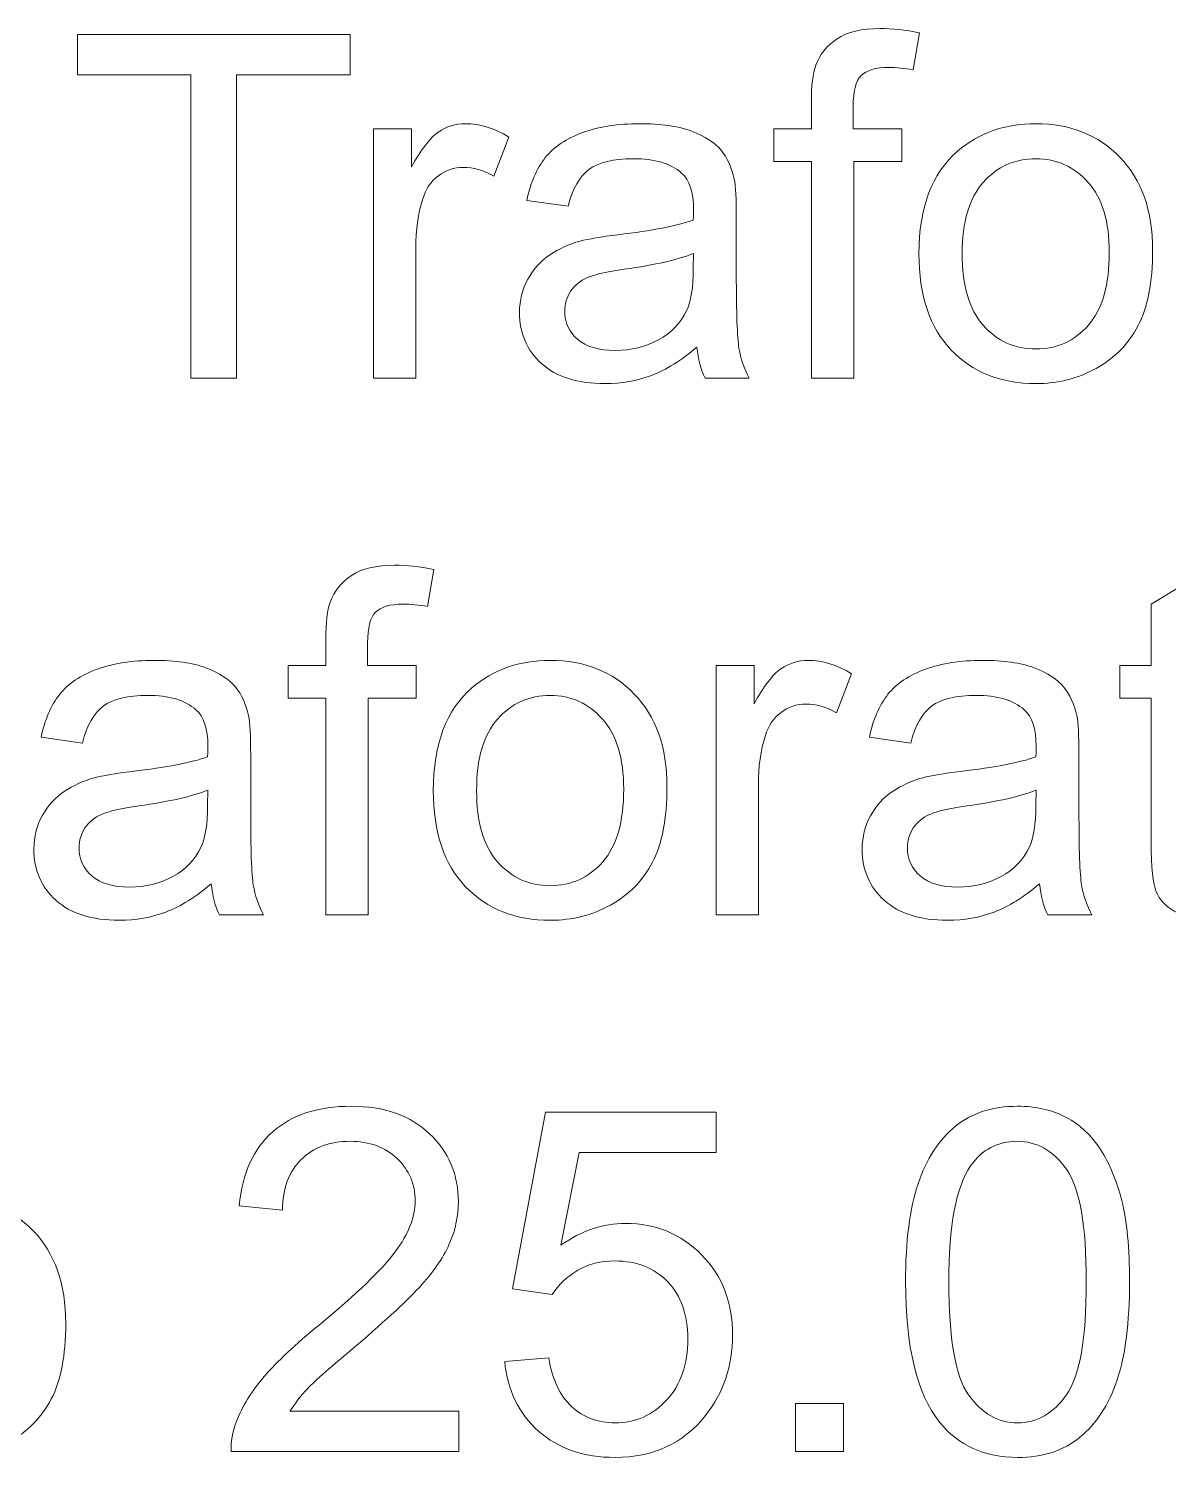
# Model space of a CAD drawing. Header units: millimetres. Extents: x -1282 to 711, y -1253 to 1504.
# Drawn here: x -157 to -15.2, y 1125.4 to 1303.3 of the extents above; entities that cross this region are included whole.
import ezdxf

# ---------------------------------------------------------------- set-up
doc = ezdxf.new("R2010")
doc.units = ezdxf.units.MM
doc.header["$MEASUREMENT"] = 0
doc.layers.add('Livello 1', color=7, linetype='Continuous')

msp = doc.modelspace()

# ---------------------------------------------------------------- linework, layer by layer
at = {"layer": 'Livello 1', "color": 2, "lineweight": 9}
for points, knots in [([(-136.7997, 1259.7649), (-136.7997, 1259.7649), (-136.7997, 1297.561), (-136.7997, 1297.561), (-136.7997, 1297.561), (-136.7997, 1297.561), (-150.9134, 1297.561), (-150.9134, 1297.561), (-150.9134, 1297.561), (-150.9134, 1297.561), (-150.9134, 1302.5845), (-150.9134, 1302.5845), (-150.9134, 1302.5845), (-150.9134, 1302.5845), (-117.0046, 1302.5845), (-117.0046, 1302.5845), (-117.0046, 1302.5845), (-117.0046, 1302.5845), (-117.0046, 1297.561), (-117.0046, 1297.561), (-117.0046, 1297.561), (-117.0046, 1297.561), (-131.1183, 1297.561), (-131.1183, 1297.561), (-131.1183, 1297.561), (-131.1183, 1297.561), (-131.1183, 1259.7649), (-131.1183, 1259.7649), (-131.1183, 1259.7649), (-131.1183, 1259.7649), (-136.7997, 1259.7649), (-136.7997, 1259.7649)], [0, 0, 0, 0, 0.111111111, 0.111111111, 0.111111111, 0.111111111, 0.222222222, 0.222222222, 0.222222222, 0.222222222, 0.333333333, 0.333333333, 0.333333333, 0.333333333, 0.444444444, 0.444444444, 0.444444444, 0.444444444, 0.555555556, 0.555555556, 0.555555556, 0.555555556, 0.666666667, 0.666666667, 0.666666667, 0.666666667, 0.777777778, 0.777777778, 0.777777778, 0.777777778, 1, 1, 1, 1]), ([(-59.6029, 1259.7649), (-59.6029, 1259.7649), (-59.6029, 1286.7365), (-59.6029, 1286.7365), (-59.6029, 1286.7365), (-59.6029, 1286.7365), (-64.2676, 1286.7365), (-64.2676, 1286.7365), (-64.2676, 1286.7365), (-64.2676, 1286.7365), (-64.2676, 1290.8031), (-64.2676, 1290.8031), (-64.2676, 1290.8031), (-64.2676, 1290.8031), (-59.6029, 1290.8031), (-59.6029, 1290.8031), (-59.6029, 1290.8031), (-59.6029, 1290.8031), (-59.6029, 1294.0923), (-59.6029, 1294.0923), (-59.6029, 1294.0923), (-59.6029, 1296.1755), (-59.4234, 1297.7204), (-59.0547, 1298.7271), (-59.0547, 1298.7271), (-58.5463, 1300.0827), (-57.6692, 1301.1891), (-56.3934, 1302.0363), (-56.3934, 1302.0363), (-55.1275, 1302.8835), (-53.3434, 1303.3021), (-51.0509, 1303.3021), (-51.0509, 1303.3021), (-49.5658, 1303.3021), (-47.9311, 1303.1227), (-46.137, 1302.7739), (-46.137, 1302.7739), (-46.137, 1302.7739), (-46.9244, 1298.169), (-46.9244, 1298.169), (-46.9244, 1298.169), (-48.0208, 1298.3583), (-49.0475, 1298.458), (-50.0243, 1298.458), (-50.0243, 1298.458), (-51.619, 1298.458), (-52.7453, 1298.1191), (-53.4132, 1297.4414), (-53.4132, 1297.4414), (-54.071, 1296.7636), (-54.3999, 1295.4977), (-54.3999, 1293.6438), (-54.3999, 1293.6438), (-54.3999, 1293.6438), (-54.3999, 1290.8031), (-54.3999, 1290.8031), (-54.3999, 1290.8031), (-54.3999, 1290.8031), (-48.3597, 1290.8031), (-48.3597, 1290.8031), (-48.3597, 1290.8031), (-48.3597, 1290.8031), (-48.3597, 1286.7365), (-48.3597, 1286.7365), (-48.3597, 1286.7365), (-48.3597, 1286.7365), (-54.3401, 1286.7365), (-54.3401, 1286.7365), (-54.3401, 1286.7365), (-54.3401, 1286.7365), (-54.3401, 1259.7649), (-54.3401, 1259.7649), (-54.3401, 1259.7649), (-54.3401, 1259.7649), (-59.6029, 1259.7649), (-59.6029, 1259.7649)], [0, 0, 0, 0, 0.05, 0.05, 0.05, 0.05, 0.1, 0.1, 0.1, 0.1, 0.15, 0.15, 0.15, 0.15, 0.2, 0.2, 0.2, 0.2, 0.25, 0.25, 0.25, 0.25, 0.3, 0.3, 0.3, 0.3, 0.35, 0.35, 0.35, 0.35, 0.4, 0.4, 0.4, 0.4, 0.45, 0.45, 0.45, 0.45, 0.5, 0.5, 0.5, 0.5, 0.55, 0.55, 0.55, 0.55, 0.6, 0.6, 0.6, 0.6, 0.65, 0.65, 0.65, 0.65, 0.7, 0.7, 0.7, 0.7, 0.75, 0.75, 0.75, 0.75, 0.8, 0.8, 0.8, 0.8, 0.85, 0.85, 0.85, 0.85, 0.9, 0.9, 0.9, 0.9, 1, 1, 1, 1]), ([(-114.0941, 1259.7649), (-114.0941, 1259.7649), (-114.0941, 1290.8031), (-114.0941, 1290.8031), (-114.0941, 1290.8031), (-114.0941, 1290.8031), (-109.3696, 1290.8031), (-109.3696, 1290.8031), (-109.3696, 1290.8031), (-109.3696, 1290.8031), (-109.3696, 1286.0487), (-109.3696, 1286.0487), (-109.3696, 1286.0487), (-108.1636, 1288.2515), (-107.0473, 1289.7067), (-106.0206, 1290.4044), (-106.0206, 1290.4044), (-104.994, 1291.1121), (-103.8677, 1291.461), (-102.6417, 1291.461), (-102.6417, 1291.461), (-100.8675, 1291.461), (-99.0634, 1290.9028), (-97.2294, 1289.7964), (-97.2294, 1289.7964), (-97.2294, 1289.7964), (-99.1033, 1284.9423), (-99.1033, 1284.9423), (-99.1033, 1284.9423), (-100.3791, 1285.66), (-101.6549, 1286.0188), (-102.9308, 1286.0188), (-102.9308, 1286.0188), (-104.077, 1286.0188), (-105.1036, 1285.67), (-106.0107, 1284.9822), (-106.0107, 1284.9822), (-106.9177, 1284.2945), (-107.5656, 1283.3376), (-107.9543, 1282.1116), (-107.9543, 1282.1116), (-108.5424, 1280.2477), (-108.8314, 1278.2044), (-108.8314, 1275.9817), (-108.8314, 1275.9817), (-108.8314, 1275.9817), (-108.8314, 1259.7649), (-108.8314, 1259.7649), (-108.8314, 1259.7649), (-108.8314, 1259.7649), (-114.0941, 1259.7649), (-114.0941, 1259.7649)], [0, 0, 0, 0, 0.071428571, 0.071428571, 0.071428571, 0.071428571, 0.142857143, 0.142857143, 0.142857143, 0.142857143, 0.214285714, 0.214285714, 0.214285714, 0.214285714, 0.285714286, 0.285714286, 0.285714286, 0.285714286, 0.357142857, 0.357142857, 0.357142857, 0.357142857, 0.428571429, 0.428571429, 0.428571429, 0.428571429, 0.5, 0.5, 0.5, 0.5, 0.571428571, 0.571428571, 0.571428571, 0.571428571, 0.642857143, 0.642857143, 0.642857143, 0.642857143, 0.714285714, 0.714285714, 0.714285714, 0.714285714, 0.785714286, 0.785714286, 0.785714286, 0.785714286, 0.857142857, 0.857142857, 0.857142857, 0.857142857, 1, 1, 1, 1]), ([(-73.8461, 1263.6522), (-75.7997, 1261.9876), (-77.6835, 1260.8214), (-79.4876, 1260.1337), (-79.4876, 1260.1337), (-81.2917, 1259.4459), (-83.2254, 1259.1071), (-85.2986, 1259.1071), (-85.2986, 1259.1071), (-88.7074, 1259.1071), (-91.3288, 1259.9343), (-93.1628, 1261.5989), (-93.1628, 1261.5989), (-94.9968, 1263.2535), (-95.9138, 1265.3765), (-95.9138, 1267.958), (-95.9138, 1267.958), (-95.9138, 1269.4731), (-95.5649, 1270.8585), (-94.8772, 1272.1144), (-94.8772, 1272.1144), (-94.1794, 1273.3703), (-93.2724, 1274.367), (-92.1561, 1275.1245), (-92.1561, 1275.1245), (-91.0298, 1275.8821), (-89.7739, 1276.4602), (-88.3685, 1276.8489), (-88.3685, 1276.8489), (-87.3319, 1277.118), (-85.767, 1277.3771), (-83.6839, 1277.6363), (-83.6839, 1277.6363), (-79.4378, 1278.1347), (-76.2981, 1278.7427), (-74.2947, 1279.4404), (-74.2947, 1279.4404), (-74.2747, 1280.158), (-74.2647, 1280.6165), (-74.2647, 1280.8059), (-74.2647, 1280.8059), (-74.2647, 1282.9389), (-74.7631, 1284.444), (-75.7598, 1285.3211), (-75.7598, 1285.3211), (-77.1054, 1286.5072), (-79.1089, 1287.0953), (-81.7602, 1287.0953), (-81.7602, 1287.0953), (-84.242, 1287.0953), (-86.076, 1286.6567), (-87.2522, 1285.7896), (-87.2522, 1285.7896), (-88.4383, 1284.9224), (-89.3054, 1283.3874), (-89.8736, 1281.1747), (-89.8736, 1281.1747), (-89.8736, 1281.1747), (-95.0167, 1281.8923), (-95.0167, 1281.8923), (-95.0167, 1281.8923), (-94.5482, 1284.0951), (-93.7808, 1285.8793), (-92.7043, 1287.2348), (-92.7043, 1287.2348), (-91.6278, 1288.5904), (-90.0729, 1289.627), (-88.0396, 1290.3646), (-88.0396, 1290.3646), (-86.0162, 1291.0922), (-83.654, 1291.461), (-80.9827, 1291.461), (-80.9827, 1291.461), (-78.3314, 1291.461), (-76.1685, 1291.152), (-74.504, 1290.524), (-74.504, 1290.524), (-72.8494, 1289.8961), (-71.6234, 1289.1186), (-70.846, 1288.1718), (-70.846, 1288.1718), (-70.0685, 1287.2249), (-69.5203, 1286.0288), (-69.2014, 1284.5835), (-69.2014, 1284.5835), (-69.0319, 1283.6865), (-68.9422, 1282.0718), (-68.9422, 1279.7494), (-68.9422, 1279.7494), (-68.9422, 1279.7494), (-68.9422, 1272.7722), (-68.9422, 1272.7722), (-68.9422, 1272.7722), (-68.9422, 1267.8982), (-68.8326, 1264.8183), (-68.6133, 1263.5126), (-68.6133, 1263.5126), (-68.404, 1262.2069), (-67.9654, 1260.961), (-67.3275, 1259.7649), (-67.3275, 1259.7649), (-67.3275, 1259.7649), (-72.8295, 1259.7649), (-72.8295, 1259.7649), (-72.8295, 1259.7649), (-73.3577, 1260.8713), (-73.6966, 1262.167), (-73.8461, 1263.6522)], [0, 0, 0, 0, 0.035714286, 0.035714286, 0.035714286, 0.035714286, 0.071428571, 0.071428571, 0.071428571, 0.071428571, 0.107142857, 0.107142857, 0.107142857, 0.107142857, 0.142857143, 0.142857143, 0.142857143, 0.142857143, 0.178571429, 0.178571429, 0.178571429, 0.178571429, 0.214285714, 0.214285714, 0.214285714, 0.214285714, 0.25, 0.25, 0.25, 0.25, 0.285714286, 0.285714286, 0.285714286, 0.285714286, 0.321428571, 0.321428571, 0.321428571, 0.321428571, 0.357142857, 0.357142857, 0.357142857, 0.357142857, 0.392857143, 0.392857143, 0.392857143, 0.392857143, 0.428571429, 0.428571429, 0.428571429, 0.428571429, 0.464285714, 0.464285714, 0.464285714, 0.464285714, 0.5, 0.5, 0.5, 0.5, 0.535714286, 0.535714286, 0.535714286, 0.535714286, 0.571428571, 0.571428571, 0.571428571, 0.571428571, 0.607142857, 0.607142857, 0.607142857, 0.607142857, 0.642857143, 0.642857143, 0.642857143, 0.642857143, 0.678571429, 0.678571429, 0.678571429, 0.678571429, 0.714285714, 0.714285714, 0.714285714, 0.714285714, 0.75, 0.75, 0.75, 0.75, 0.785714286, 0.785714286, 0.785714286, 0.785714286, 0.821428571, 0.821428571, 0.821428571, 0.821428571, 0.857142857, 0.857142857, 0.857142857, 0.857142857, 0.892857143, 0.892857143, 0.892857143, 0.892857143, 0.928571429, 0.928571429, 0.928571429, 0.928571429, 1, 1, 1, 1]), ([(-46.2168, 1275.284), (-46.2168, 1281.0152), (-44.622, 1285.2613), (-41.4225, 1288.0222), (-41.4225, 1288.0222), (-38.7612, 1290.3147), (-35.5019, 1291.461), (-31.6645, 1291.461), (-31.6645, 1291.461), (-27.4084, 1291.461), (-23.9199, 1290.0655), (-21.2088, 1287.2747), (-21.2088, 1287.2747), (-18.5076, 1284.4938), (-17.1521, 1280.6365), (-17.1521, 1275.7226), (-17.1521, 1275.7226), (-17.1521, 1271.7356), (-17.7501, 1268.6059), (-18.9462, 1266.3234), (-18.9462, 1266.3234), (-20.1423, 1264.0409), (-21.8866, 1262.2667), (-24.179, 1261.0008), (-24.179, 1261.0008), (-26.4616, 1259.735), (-28.9633, 1259.1071), (-31.6645, 1259.1071), (-31.6645, 1259.1071), (-36.0102, 1259.1071), (-39.5187, 1260.4925), (-42.1999, 1263.2734), (-42.1999, 1263.2734), (-44.8812, 1266.0543), (-46.2168, 1270.0611), (-46.2168, 1275.284)], [0, 0, 0, 0, 0.1, 0.1, 0.1, 0.1, 0.2, 0.2, 0.2, 0.2, 0.3, 0.3, 0.3, 0.3, 0.4, 0.4, 0.4, 0.4, 0.5, 0.5, 0.5, 0.5, 0.6, 0.6, 0.6, 0.6, 0.7, 0.7, 0.7, 0.7, 0.8, 0.8, 0.8, 0.8, 1, 1, 1, 1]), ([(-40.8344, 1275.274), (-40.8344, 1271.3071), (-39.9673, 1268.3368), (-38.233, 1266.3732), (-38.233, 1266.3732), (-36.4887, 1264.3997), (-34.3058, 1263.4129), (-31.6645, 1263.4129), (-31.6645, 1263.4129), (-29.0531, 1263.4129), (-26.8802, 1264.3997), (-25.1359, 1266.3832), (-25.1359, 1266.3832), (-23.4016, 1268.3667), (-22.5344, 1271.3868), (-22.5344, 1275.4435), (-22.5344, 1275.4435), (-22.5344, 1279.2709), (-23.4116, 1282.1714), (-25.1558, 1284.135), (-25.1558, 1284.135), (-26.9001, 1286.1085), (-29.073, 1287.0953), (-31.6645, 1287.0953), (-31.6645, 1287.0953), (-34.3058, 1287.0953), (-36.4887, 1286.1185), (-38.233, 1284.1549), (-38.233, 1284.1549), (-39.9673, 1282.1914), (-40.8344, 1279.2311), (-40.8344, 1275.274)], [0, 0, 0, 0, 0.111111111, 0.111111111, 0.111111111, 0.111111111, 0.222222222, 0.222222222, 0.222222222, 0.222222222, 0.333333333, 0.333333333, 0.333333333, 0.333333333, 0.444444444, 0.444444444, 0.444444444, 0.444444444, 0.555555556, 0.555555556, 0.555555556, 0.555555556, 0.666666667, 0.666666667, 0.666666667, 0.666666667, 0.777777778, 0.777777778, 0.777777778, 0.777777778, 1, 1, 1, 1]), ([(-74.2647, 1275.3139), (-76.1785, 1274.5365), (-79.0491, 1273.8786), (-82.8765, 1273.3404), (-82.8765, 1273.3404), (-85.0494, 1273.0314), (-86.5844, 1272.6825), (-87.4814, 1272.2938), (-87.4814, 1272.2938), (-88.3785, 1271.9051), (-89.0662, 1271.337), (-89.5546, 1270.5994), (-89.5546, 1270.5994), (-90.043, 1269.8518), (-90.2922, 1269.0245), (-90.2922, 1268.1075), (-90.2922, 1268.1075), (-90.2922, 1266.7221), (-89.7639, 1265.5559), (-88.6974, 1264.629), (-88.6974, 1264.629), (-87.6309, 1263.702), (-86.076, 1263.2335), (-84.0327, 1263.2335), (-84.0327, 1263.2335), (-82.0094, 1263.2335), (-80.2053, 1263.6721), (-78.6205, 1264.5592), (-78.6205, 1264.5592), (-77.0456, 1265.4363), (-75.8795, 1266.6423), (-75.1419, 1268.1673), (-75.1419, 1268.1673), (-74.5737, 1269.3535), (-74.2947, 1271.0977), (-74.2947, 1273.4002), (-74.2947, 1273.4002), (-74.2947, 1273.4002), (-74.2647, 1275.3139), (-74.2647, 1275.3139)], [0, 0, 0, 0, 0.090909091, 0.090909091, 0.090909091, 0.090909091, 0.181818182, 0.181818182, 0.181818182, 0.181818182, 0.272727273, 0.272727273, 0.272727273, 0.272727273, 0.363636364, 0.363636364, 0.363636364, 0.363636364, 0.454545455, 0.454545455, 0.454545455, 0.454545455, 0.545454545, 0.545454545, 0.545454545, 0.545454545, 0.636363636, 0.636363636, 0.636363636, 0.636363636, 0.727272727, 0.727272727, 0.727272727, 0.727272727, 0.818181818, 0.818181818, 0.818181818, 0.818181818, 1, 1, 1, 1]), ([(-120.0247, 1192.9539), (-120.0247, 1192.9539), (-120.0247, 1219.9255), (-120.0247, 1219.9255), (-120.0247, 1219.9255), (-120.0247, 1219.9255), (-124.6894, 1219.9255), (-124.6894, 1219.9255), (-124.6894, 1219.9255), (-124.6894, 1219.9255), (-124.6894, 1223.9921), (-124.6894, 1223.9921), (-124.6894, 1223.9921), (-124.6894, 1223.9921), (-120.0247, 1223.9921), (-120.0247, 1223.9921), (-120.0247, 1223.9921), (-120.0247, 1223.9921), (-120.0247, 1227.2813), (-120.0247, 1227.2813), (-120.0247, 1227.2813), (-120.0247, 1229.3645), (-119.8452, 1230.9094), (-119.4765, 1231.9161), (-119.4765, 1231.9161), (-118.9681, 1233.2717), (-118.091, 1234.3781), (-116.8152, 1235.2253), (-116.8152, 1235.2253), (-115.5493, 1236.0725), (-113.7652, 1236.4911), (-111.4727, 1236.4911), (-111.4727, 1236.4911), (-109.9876, 1236.4911), (-108.3529, 1236.3117), (-106.5588, 1235.9629), (-106.5588, 1235.9629), (-106.5588, 1235.9629), (-107.3462, 1231.358), (-107.3462, 1231.358), (-107.3462, 1231.358), (-108.4426, 1231.5473), (-109.4693, 1231.647), (-110.4461, 1231.647), (-110.4461, 1231.647), (-112.0408, 1231.647), (-113.1671, 1231.3081), (-113.835, 1230.6304), (-113.835, 1230.6304), (-114.4928, 1229.9526), (-114.8217, 1228.6867), (-114.8217, 1226.8328), (-114.8217, 1226.8328), (-114.8217, 1226.8328), (-114.8217, 1223.9921), (-114.8217, 1223.9921), (-114.8217, 1223.9921), (-114.8217, 1223.9921), (-108.7815, 1223.9921), (-108.7815, 1223.9921), (-108.7815, 1223.9921), (-108.7815, 1223.9921), (-108.7815, 1219.9255), (-108.7815, 1219.9255), (-108.7815, 1219.9255), (-108.7815, 1219.9255), (-114.7619, 1219.9255), (-114.7619, 1219.9255), (-114.7619, 1219.9255), (-114.7619, 1219.9255), (-114.7619, 1192.9539), (-114.7619, 1192.9539), (-114.7619, 1192.9539), (-114.7619, 1192.9539), (-120.0247, 1192.9539), (-120.0247, 1192.9539)], [0, 0, 0, 0, 0.05, 0.05, 0.05, 0.05, 0.1, 0.1, 0.1, 0.1, 0.15, 0.15, 0.15, 0.15, 0.2, 0.2, 0.2, 0.2, 0.25, 0.25, 0.25, 0.25, 0.3, 0.3, 0.3, 0.3, 0.35, 0.35, 0.35, 0.35, 0.4, 0.4, 0.4, 0.4, 0.45, 0.45, 0.45, 0.45, 0.5, 0.5, 0.5, 0.5, 0.55, 0.55, 0.55, 0.55, 0.6, 0.6, 0.6, 0.6, 0.65, 0.65, 0.65, 0.65, 0.7, 0.7, 0.7, 0.7, 0.75, 0.75, 0.75, 0.75, 0.8, 0.8, 0.8, 0.8, 0.85, 0.85, 0.85, 0.85, 0.9, 0.9, 0.9, 0.9, 1, 1, 1, 1]), ([(-6.806, 1197.6485), (-6.806, 1197.6485), (-6.0884, 1193.0037), (-6.0884, 1193.0037), (-6.0884, 1193.0037), (-7.5635, 1192.6947), (-8.8892, 1192.5353), (-10.0454, 1192.5353), (-10.0454, 1192.5353), (-11.9491, 1192.5353), (-13.4243, 1192.8343), (-14.4808, 1193.4423), (-14.4808, 1193.4423), (-15.5274, 1194.0503), (-16.265, 1194.8377), (-16.6936, 1195.8245), (-16.6936, 1195.8245), (-17.1222, 1196.8113), (-17.3315, 1198.8845), (-17.3315, 1202.0441), (-17.3315, 1202.0441), (-17.3315, 1202.0441), (-17.3315, 1219.9255), (-17.3315, 1219.9255), (-17.3315, 1219.9255), (-17.3315, 1219.9255), (-21.2187, 1219.9255), (-21.2187, 1219.9255), (-21.2187, 1219.9255), (-21.2187, 1219.9255), (-21.2187, 1223.9921), (-21.2187, 1223.9921), (-21.2187, 1223.9921), (-21.2187, 1223.9921), (-17.3315, 1223.9921), (-17.3315, 1223.9921), (-17.3315, 1223.9921), (-17.3315, 1223.9921), (-17.3315, 1231.667), (-17.3315, 1231.667), (-17.3315, 1231.667), (-17.3315, 1231.667), (-12.0687, 1234.8266), (-12.0687, 1234.8266), (-12.0687, 1234.8266), (-12.0687, 1234.8266), (-12.0687, 1223.9921), (-12.0687, 1223.9921), (-12.0687, 1223.9921), (-12.0687, 1223.9921), (-6.806, 1223.9921), (-6.806, 1223.9921), (-6.806, 1223.9921), (-6.806, 1223.9921), (-6.806, 1219.9255), (-6.806, 1219.9255), (-6.806, 1219.9255), (-6.806, 1219.9255), (-12.0687, 1219.9255), (-12.0687, 1219.9255), (-12.0687, 1219.9255), (-12.0687, 1219.9255), (-12.0687, 1201.7451), (-12.0687, 1201.7451), (-12.0687, 1201.7451), (-12.0687, 1200.24), (-11.979, 1199.2732), (-11.7897, 1198.8446), (-11.7897, 1198.8446), (-11.6102, 1198.416), (-11.3112, 1198.0771), (-10.8926, 1197.818), (-10.8926, 1197.818), (-10.474, 1197.5688), (-9.8759, 1197.4392), (-9.0985, 1197.4392), (-9.0985, 1197.4392), (-8.5204, 1197.4392), (-7.7529, 1197.509), (-6.806, 1197.6485)], [0, 0, 0, 0, 0.047619048, 0.047619048, 0.047619048, 0.047619048, 0.095238095, 0.095238095, 0.095238095, 0.095238095, 0.142857143, 0.142857143, 0.142857143, 0.142857143, 0.19047619, 0.19047619, 0.19047619, 0.19047619, 0.238095238, 0.238095238, 0.238095238, 0.238095238, 0.285714286, 0.285714286, 0.285714286, 0.285714286, 0.333333333, 0.333333333, 0.333333333, 0.333333333, 0.380952381, 0.380952381, 0.380952381, 0.380952381, 0.428571429, 0.428571429, 0.428571429, 0.428571429, 0.476190476, 0.476190476, 0.476190476, 0.476190476, 0.523809524, 0.523809524, 0.523809524, 0.523809524, 0.571428571, 0.571428571, 0.571428571, 0.571428571, 0.619047619, 0.619047619, 0.619047619, 0.619047619, 0.666666667, 0.666666667, 0.666666667, 0.666666667, 0.714285714, 0.714285714, 0.714285714, 0.714285714, 0.761904762, 0.761904762, 0.761904762, 0.761904762, 0.80952381, 0.80952381, 0.80952381, 0.80952381, 0.857142857, 0.857142857, 0.857142857, 0.857142857, 0.904761905, 0.904761905, 0.904761905, 0.904761905, 1, 1, 1, 1]), ([(-134.2679, 1196.8412), (-136.2215, 1195.1766), (-138.1053, 1194.0104), (-139.9094, 1193.3227), (-139.9094, 1193.3227), (-141.7135, 1192.6349), (-143.6472, 1192.2961), (-145.7204, 1192.2961), (-145.7204, 1192.2961), (-149.1292, 1192.2961), (-151.7506, 1193.1233), (-153.5846, 1194.7879), (-153.5846, 1194.7879), (-155.4186, 1196.4425), (-156.3356, 1198.5655), (-156.3356, 1201.147), (-156.3356, 1201.147), (-156.3356, 1202.6621), (-155.9867, 1204.0475), (-155.299, 1205.3034), (-155.299, 1205.3034), (-154.6012, 1206.5593), (-153.6942, 1207.556), (-152.5779, 1208.3135), (-152.5779, 1208.3135), (-151.4516, 1209.0711), (-150.1957, 1209.6492), (-148.7903, 1210.0379), (-148.7903, 1210.0379), (-147.7537, 1210.307), (-146.1888, 1210.5661), (-144.1057, 1210.8253), (-144.1057, 1210.8253), (-139.8596, 1211.3237), (-136.7199, 1211.9317), (-134.7165, 1212.6294), (-134.7165, 1212.6294), (-134.6965, 1213.347), (-134.6865, 1213.8055), (-134.6865, 1213.9949), (-134.6865, 1213.9949), (-134.6865, 1216.1279), (-135.1849, 1217.633), (-136.1816, 1218.5101), (-136.1816, 1218.5101), (-137.5272, 1219.6962), (-139.5307, 1220.2843), (-142.182, 1220.2843), (-142.182, 1220.2843), (-144.6638, 1220.2843), (-146.4978, 1219.8457), (-147.674, 1218.9786), (-147.674, 1218.9786), (-148.8601, 1218.1114), (-149.7272, 1216.5764), (-150.2954, 1214.3637), (-150.2954, 1214.3637), (-150.2954, 1214.3637), (-155.4385, 1215.0813), (-155.4385, 1215.0813), (-155.4385, 1215.0813), (-154.97, 1217.2841), (-154.2026, 1219.0683), (-153.1261, 1220.4238), (-153.1261, 1220.4238), (-152.0496, 1221.7794), (-150.4947, 1222.816), (-148.4614, 1223.5536), (-148.4614, 1223.5536), (-146.438, 1224.2812), (-144.0758, 1224.65), (-141.4045, 1224.65), (-141.4045, 1224.65), (-138.7532, 1224.65), (-136.5903, 1224.341), (-134.9258, 1223.713), (-134.9258, 1223.713), (-133.2712, 1223.0851), (-132.0452, 1222.3076), (-131.2678, 1221.3608), (-131.2678, 1221.3608), (-130.4903, 1220.4139), (-129.9421, 1219.2178), (-129.6232, 1217.7725), (-129.6232, 1217.7725), (-129.4537, 1216.8755), (-129.364, 1215.2608), (-129.364, 1212.9384), (-129.364, 1212.9384), (-129.364, 1212.9384), (-129.364, 1205.9612), (-129.364, 1205.9612), (-129.364, 1205.9612), (-129.364, 1201.0872), (-129.2544, 1198.0073), (-129.0351, 1196.7016), (-129.0351, 1196.7016), (-128.8258, 1195.3959), (-128.3872, 1194.15), (-127.7493, 1192.9539), (-127.7493, 1192.9539), (-127.7493, 1192.9539), (-133.2513, 1192.9539), (-133.2513, 1192.9539), (-133.2513, 1192.9539), (-133.7795, 1194.0603), (-134.1184, 1195.356), (-134.2679, 1196.8412)], [0, 0, 0, 0, 0.035714286, 0.035714286, 0.035714286, 0.035714286, 0.071428571, 0.071428571, 0.071428571, 0.071428571, 0.107142857, 0.107142857, 0.107142857, 0.107142857, 0.142857143, 0.142857143, 0.142857143, 0.142857143, 0.178571429, 0.178571429, 0.178571429, 0.178571429, 0.214285714, 0.214285714, 0.214285714, 0.214285714, 0.25, 0.25, 0.25, 0.25, 0.285714286, 0.285714286, 0.285714286, 0.285714286, 0.321428571, 0.321428571, 0.321428571, 0.321428571, 0.357142857, 0.357142857, 0.357142857, 0.357142857, 0.392857143, 0.392857143, 0.392857143, 0.392857143, 0.428571429, 0.428571429, 0.428571429, 0.428571429, 0.464285714, 0.464285714, 0.464285714, 0.464285714, 0.5, 0.5, 0.5, 0.5, 0.535714286, 0.535714286, 0.535714286, 0.535714286, 0.571428571, 0.571428571, 0.571428571, 0.571428571, 0.607142857, 0.607142857, 0.607142857, 0.607142857, 0.642857143, 0.642857143, 0.642857143, 0.642857143, 0.678571429, 0.678571429, 0.678571429, 0.678571429, 0.714285714, 0.714285714, 0.714285714, 0.714285714, 0.75, 0.75, 0.75, 0.75, 0.785714286, 0.785714286, 0.785714286, 0.785714286, 0.821428571, 0.821428571, 0.821428571, 0.821428571, 0.857142857, 0.857142857, 0.857142857, 0.857142857, 0.892857143, 0.892857143, 0.892857143, 0.892857143, 0.928571429, 0.928571429, 0.928571429, 0.928571429, 1, 1, 1, 1]), ([(-106.6386, 1208.473), (-106.6386, 1214.2042), (-105.0438, 1218.4503), (-101.8443, 1221.2112), (-101.8443, 1221.2112), (-99.183, 1223.5037), (-95.9237, 1224.65), (-92.0863, 1224.65), (-92.0863, 1224.65), (-87.8302, 1224.65), (-84.3417, 1223.2545), (-81.6306, 1220.4637), (-81.6306, 1220.4637), (-78.9294, 1217.6828), (-77.5739, 1213.8255), (-77.5739, 1208.9116), (-77.5739, 1208.9116), (-77.5739, 1204.9246), (-78.1719, 1201.7949), (-79.368, 1199.5124), (-79.368, 1199.5124), (-80.5641, 1197.2299), (-82.3084, 1195.4557), (-84.6008, 1194.1898), (-84.6008, 1194.1898), (-86.8834, 1192.924), (-89.3851, 1192.2961), (-92.0863, 1192.2961), (-92.0863, 1192.2961), (-96.432, 1192.2961), (-99.9405, 1193.6815), (-102.6217, 1196.4624), (-102.6217, 1196.4624), (-105.303, 1199.2433), (-106.6386, 1203.2501), (-106.6386, 1208.473)], [0, 0, 0, 0, 0.1, 0.1, 0.1, 0.1, 0.2, 0.2, 0.2, 0.2, 0.3, 0.3, 0.3, 0.3, 0.4, 0.4, 0.4, 0.4, 0.5, 0.5, 0.5, 0.5, 0.6, 0.6, 0.6, 0.6, 0.7, 0.7, 0.7, 0.7, 0.8, 0.8, 0.8, 0.8, 1, 1, 1, 1]), ([(-71.4639, 1192.9539), (-71.4639, 1192.9539), (-71.4639, 1223.9921), (-71.4639, 1223.9921), (-71.4639, 1223.9921), (-71.4639, 1223.9921), (-66.7394, 1223.9921), (-66.7394, 1223.9921), (-66.7394, 1223.9921), (-66.7394, 1223.9921), (-66.7394, 1219.2377), (-66.7394, 1219.2377), (-66.7394, 1219.2377), (-65.5334, 1221.4405), (-64.4171, 1222.8957), (-63.3904, 1223.5934), (-63.3904, 1223.5934), (-62.3638, 1224.3011), (-61.2375, 1224.65), (-60.0115, 1224.65), (-60.0115, 1224.65), (-58.2373, 1224.65), (-56.4332, 1224.0918), (-54.5992, 1222.9854), (-54.5992, 1222.9854), (-54.5992, 1222.9854), (-56.4731, 1218.1313), (-56.4731, 1218.1313), (-56.4731, 1218.1313), (-57.7489, 1218.849), (-59.0247, 1219.2078), (-60.3006, 1219.2078), (-60.3006, 1219.2078), (-61.4468, 1219.2078), (-62.4734, 1218.859), (-63.3805, 1218.1712), (-63.3805, 1218.1712), (-64.2875, 1217.4835), (-64.9354, 1216.5266), (-65.3241, 1215.3006), (-65.3241, 1215.3006), (-65.9122, 1213.4367), (-66.2012, 1211.3934), (-66.2012, 1209.1707), (-66.2012, 1209.1707), (-66.2012, 1209.1707), (-66.2012, 1192.9539), (-66.2012, 1192.9539), (-66.2012, 1192.9539), (-66.2012, 1192.9539), (-71.4639, 1192.9539), (-71.4639, 1192.9539)], [0, 0, 0, 0, 0.071428571, 0.071428571, 0.071428571, 0.071428571, 0.142857143, 0.142857143, 0.142857143, 0.142857143, 0.214285714, 0.214285714, 0.214285714, 0.214285714, 0.285714286, 0.285714286, 0.285714286, 0.285714286, 0.357142857, 0.357142857, 0.357142857, 0.357142857, 0.428571429, 0.428571429, 0.428571429, 0.428571429, 0.5, 0.5, 0.5, 0.5, 0.571428571, 0.571428571, 0.571428571, 0.571428571, 0.642857143, 0.642857143, 0.642857143, 0.642857143, 0.714285714, 0.714285714, 0.714285714, 0.714285714, 0.785714286, 0.785714286, 0.785714286, 0.785714286, 0.857142857, 0.857142857, 0.857142857, 0.857142857, 1, 1, 1, 1]), ([(-31.2159, 1196.8412), (-33.1695, 1195.1766), (-35.0533, 1194.0104), (-36.8574, 1193.3227), (-36.8574, 1193.3227), (-38.6615, 1192.6349), (-40.5952, 1192.2961), (-42.6684, 1192.2961), (-42.6684, 1192.2961), (-46.0772, 1192.2961), (-48.6986, 1193.1233), (-50.5326, 1194.7879), (-50.5326, 1194.7879), (-52.3666, 1196.4425), (-53.2836, 1198.5655), (-53.2836, 1201.147), (-53.2836, 1201.147), (-53.2836, 1202.6621), (-52.9347, 1204.0475), (-52.247, 1205.3034), (-52.247, 1205.3034), (-51.5492, 1206.5593), (-50.6422, 1207.556), (-49.5259, 1208.3135), (-49.5259, 1208.3135), (-48.3996, 1209.0711), (-47.1437, 1209.6492), (-45.7383, 1210.0379), (-45.7383, 1210.0379), (-44.7017, 1210.307), (-43.1368, 1210.5661), (-41.0537, 1210.8253), (-41.0537, 1210.8253), (-36.8076, 1211.3237), (-33.6679, 1211.9317), (-31.6645, 1212.6294), (-31.6645, 1212.6294), (-31.6445, 1213.347), (-31.6345, 1213.8055), (-31.6345, 1213.9949), (-31.6345, 1213.9949), (-31.6345, 1216.1279), (-32.1329, 1217.633), (-33.1296, 1218.5101), (-33.1296, 1218.5101), (-34.4752, 1219.6962), (-36.4787, 1220.2843), (-39.13, 1220.2843), (-39.13, 1220.2843), (-41.6118, 1220.2843), (-43.4458, 1219.8457), (-44.622, 1218.9786), (-44.622, 1218.9786), (-45.8081, 1218.1114), (-46.6752, 1216.5764), (-47.2434, 1214.3637), (-47.2434, 1214.3637), (-47.2434, 1214.3637), (-52.3865, 1215.0813), (-52.3865, 1215.0813), (-52.3865, 1215.0813), (-51.918, 1217.2841), (-51.1506, 1219.0683), (-50.0741, 1220.4238), (-50.0741, 1220.4238), (-48.9976, 1221.7794), (-47.4427, 1222.816), (-45.4094, 1223.5536), (-45.4094, 1223.5536), (-43.386, 1224.2812), (-41.0238, 1224.65), (-38.3525, 1224.65), (-38.3525, 1224.65), (-35.7012, 1224.65), (-33.5383, 1224.341), (-31.8738, 1223.713), (-31.8738, 1223.713), (-30.2192, 1223.0851), (-28.9932, 1222.3076), (-28.2158, 1221.3608), (-28.2158, 1221.3608), (-27.4383, 1220.4139), (-26.8901, 1219.2178), (-26.5712, 1217.7725), (-26.5712, 1217.7725), (-26.4017, 1216.8755), (-26.312, 1215.2608), (-26.312, 1212.9384), (-26.312, 1212.9384), (-26.312, 1212.9384), (-26.312, 1205.9612), (-26.312, 1205.9612), (-26.312, 1205.9612), (-26.312, 1201.0872), (-26.2024, 1198.0073), (-25.9831, 1196.7016), (-25.9831, 1196.7016), (-25.7738, 1195.3959), (-25.3352, 1194.15), (-24.6973, 1192.9539), (-24.6973, 1192.9539), (-24.6973, 1192.9539), (-30.1993, 1192.9539), (-30.1993, 1192.9539), (-30.1993, 1192.9539), (-30.7275, 1194.0603), (-31.0664, 1195.356), (-31.2159, 1196.8412)], [0, 0, 0, 0, 0.035714286, 0.035714286, 0.035714286, 0.035714286, 0.071428571, 0.071428571, 0.071428571, 0.071428571, 0.107142857, 0.107142857, 0.107142857, 0.107142857, 0.142857143, 0.142857143, 0.142857143, 0.142857143, 0.178571429, 0.178571429, 0.178571429, 0.178571429, 0.214285714, 0.214285714, 0.214285714, 0.214285714, 0.25, 0.25, 0.25, 0.25, 0.285714286, 0.285714286, 0.285714286, 0.285714286, 0.321428571, 0.321428571, 0.321428571, 0.321428571, 0.357142857, 0.357142857, 0.357142857, 0.357142857, 0.392857143, 0.392857143, 0.392857143, 0.392857143, 0.428571429, 0.428571429, 0.428571429, 0.428571429, 0.464285714, 0.464285714, 0.464285714, 0.464285714, 0.5, 0.5, 0.5, 0.5, 0.535714286, 0.535714286, 0.535714286, 0.535714286, 0.571428571, 0.571428571, 0.571428571, 0.571428571, 0.607142857, 0.607142857, 0.607142857, 0.607142857, 0.642857143, 0.642857143, 0.642857143, 0.642857143, 0.678571429, 0.678571429, 0.678571429, 0.678571429, 0.714285714, 0.714285714, 0.714285714, 0.714285714, 0.75, 0.75, 0.75, 0.75, 0.785714286, 0.785714286, 0.785714286, 0.785714286, 0.821428571, 0.821428571, 0.821428571, 0.821428571, 0.857142857, 0.857142857, 0.857142857, 0.857142857, 0.892857143, 0.892857143, 0.892857143, 0.892857143, 0.928571429, 0.928571429, 0.928571429, 0.928571429, 1, 1, 1, 1]), ([(-101.2562, 1208.463), (-101.2562, 1204.4961), (-100.3891, 1201.5258), (-98.6548, 1199.5622), (-98.6548, 1199.5622), (-96.9105, 1197.5887), (-94.7276, 1196.6019), (-92.0863, 1196.6019), (-92.0863, 1196.6019), (-89.4749, 1196.6019), (-87.302, 1197.5887), (-85.5577, 1199.5722), (-85.5577, 1199.5722), (-83.8234, 1201.5557), (-82.9562, 1204.5758), (-82.9562, 1208.6325), (-82.9562, 1208.6325), (-82.9562, 1212.4599), (-83.8334, 1215.3604), (-85.5776, 1217.324), (-85.5776, 1217.324), (-87.3219, 1219.2975), (-89.4948, 1220.2843), (-92.0863, 1220.2843), (-92.0863, 1220.2843), (-94.7276, 1220.2843), (-96.9105, 1219.3075), (-98.6548, 1217.3439), (-98.6548, 1217.3439), (-100.3891, 1215.3804), (-101.2562, 1212.4201), (-101.2562, 1208.463)], [0, 0, 0, 0, 0.111111111, 0.111111111, 0.111111111, 0.111111111, 0.222222222, 0.222222222, 0.222222222, 0.222222222, 0.333333333, 0.333333333, 0.333333333, 0.333333333, 0.444444444, 0.444444444, 0.444444444, 0.444444444, 0.555555556, 0.555555556, 0.555555556, 0.555555556, 0.666666667, 0.666666667, 0.666666667, 0.666666667, 0.777777778, 0.777777778, 0.777777778, 0.777777778, 1, 1, 1, 1]), ([(-134.6865, 1208.5029), (-136.6003, 1207.7255), (-139.4709, 1207.0676), (-143.2983, 1206.5294), (-143.2983, 1206.5294), (-145.4712, 1206.2204), (-147.0062, 1205.8715), (-147.9032, 1205.4828), (-147.9032, 1205.4828), (-148.8003, 1205.0941), (-149.488, 1204.526), (-149.9764, 1203.7884), (-149.9764, 1203.7884), (-150.4648, 1203.0408), (-150.714, 1202.2135), (-150.714, 1201.2965), (-150.714, 1201.2965), (-150.714, 1199.9111), (-150.1857, 1198.7449), (-149.1192, 1197.818), (-149.1192, 1197.818), (-148.0527, 1196.891), (-146.4978, 1196.4225), (-144.4545, 1196.4225), (-144.4545, 1196.4225), (-142.4312, 1196.4225), (-140.6271, 1196.8611), (-139.0423, 1197.7482), (-139.0423, 1197.7482), (-137.4674, 1198.6253), (-136.3013, 1199.8313), (-135.5637, 1201.3563), (-135.5637, 1201.3563), (-134.9955, 1202.5425), (-134.7165, 1204.2867), (-134.7165, 1206.5892), (-134.7165, 1206.5892), (-134.7165, 1206.5892), (-134.6865, 1208.5029), (-134.6865, 1208.5029)], [0, 0, 0, 0, 0.090909091, 0.090909091, 0.090909091, 0.090909091, 0.181818182, 0.181818182, 0.181818182, 0.181818182, 0.272727273, 0.272727273, 0.272727273, 0.272727273, 0.363636364, 0.363636364, 0.363636364, 0.363636364, 0.454545455, 0.454545455, 0.454545455, 0.454545455, 0.545454545, 0.545454545, 0.545454545, 0.545454545, 0.636363636, 0.636363636, 0.636363636, 0.636363636, 0.727272727, 0.727272727, 0.727272727, 0.727272727, 0.818181818, 0.818181818, 0.818181818, 0.818181818, 1, 1, 1, 1]), ([(-31.6345, 1208.5029), (-33.5483, 1207.7255), (-36.4189, 1207.0676), (-40.2463, 1206.5294), (-40.2463, 1206.5294), (-42.4192, 1206.2204), (-43.9542, 1205.8715), (-44.8512, 1205.4828), (-44.8512, 1205.4828), (-45.7483, 1205.0941), (-46.436, 1204.526), (-46.9244, 1203.7884), (-46.9244, 1203.7884), (-47.4128, 1203.0408), (-47.662, 1202.2135), (-47.662, 1201.2965), (-47.662, 1201.2965), (-47.662, 1199.9111), (-47.1337, 1198.7449), (-46.0672, 1197.818), (-46.0672, 1197.818), (-45.0007, 1196.891), (-43.4458, 1196.4225), (-41.4025, 1196.4225), (-41.4025, 1196.4225), (-39.3792, 1196.4225), (-37.5751, 1196.8611), (-35.9903, 1197.7482), (-35.9903, 1197.7482), (-34.4154, 1198.6253), (-33.2493, 1199.8313), (-32.5117, 1201.3563), (-32.5117, 1201.3563), (-31.9435, 1202.5425), (-31.6645, 1204.2867), (-31.6645, 1206.5892), (-31.6645, 1206.5892), (-31.6645, 1206.5892), (-31.6345, 1208.5029), (-31.6345, 1208.5029)], [0, 0, 0, 0, 0.090909091, 0.090909091, 0.090909091, 0.090909091, 0.181818182, 0.181818182, 0.181818182, 0.181818182, 0.272727273, 0.272727273, 0.272727273, 0.272727273, 0.363636364, 0.363636364, 0.363636364, 0.363636364, 0.454545455, 0.454545455, 0.454545455, 0.454545455, 0.545454545, 0.545454545, 0.545454545, 0.545454545, 0.636363636, 0.636363636, 0.636363636, 0.636363636, 0.727272727, 0.727272727, 0.727272727, 0.727272727, 0.818181818, 0.818181818, 0.818181818, 0.818181818, 1, 1, 1, 1]), ([(-103.454, 1131.1664), (-103.454, 1131.1664), (-103.454, 1126.1429), (-103.454, 1126.1429), (-103.454, 1126.1429), (-103.454, 1126.1429), (-131.8011, 1126.1429), (-131.8011, 1126.1429), (-131.8011, 1126.1429), (-131.841, 1127.4087), (-131.6316, 1128.6248), (-131.1831, 1129.8009), (-131.1831, 1129.8009), (-130.4555, 1131.7246), (-129.2893, 1133.6284), (-127.6846, 1135.4922), (-127.6846, 1135.4922), (-126.0798, 1137.3561), (-123.7874, 1139.5091), (-120.8071, 1141.9511), (-120.8071, 1141.9511), (-116.1723, 1145.7685), (-113.0227, 1148.7886), (-111.3781, 1151.0213), (-111.3781, 1151.0213), (-109.7235, 1153.254), (-108.8962, 1155.3671), (-108.8962, 1157.3605), (-108.8962, 1157.3605), (-108.8962, 1159.4437), (-109.6437, 1161.198), (-111.1388, 1162.6332), (-111.1388, 1162.6332), (-112.6339, 1164.0586), (-114.5875, 1164.7762), (-116.9897, 1164.7762), (-116.9897, 1164.7762), (-119.5313, 1164.7762), (-121.5647, 1164.0187), (-123.0897, 1162.5037), (-123.0897, 1162.5037), (-124.6147, 1160.9986), (-125.3821, 1158.9055), (-125.4021, 1156.2243), (-125.4021, 1156.2243), (-125.4021, 1156.2243), (-130.7844, 1156.7625), (-130.7844, 1156.7625), (-130.7844, 1156.7625), (-130.4156, 1160.7893), (-129.0202, 1163.8592), (-126.6081, 1165.9723), (-126.6081, 1165.9723), (-124.1861, 1168.0854), (-120.9467, 1169.1419), (-116.87, 1169.1419), (-116.87, 1169.1419), (-112.7635, 1169.1419), (-109.5042, 1168.0056), (-107.112, 1165.7231), (-107.112, 1165.7231), (-104.7099, 1163.4406), (-103.5138, 1160.6099), (-103.5138, 1157.2409), (-103.5138, 1157.2409), (-103.5138, 1155.5265), (-103.8627, 1153.8421), (-104.5704, 1152.1875), (-104.5704, 1152.1875), (-105.2681, 1150.523), (-106.4343, 1148.7787), (-108.0589, 1146.9447), (-108.0589, 1146.9447), (-109.6936, 1145.1207), (-112.3947, 1142.5989), (-116.1624, 1139.4094), (-116.1624, 1139.4094), (-119.322, 1136.7581), (-121.3553, 1134.964), (-122.2524, 1134.0171), (-122.2524, 1134.0171), (-123.1495, 1133.0702), (-123.887, 1132.1233), (-124.4751, 1131.1664), (-124.4751, 1131.1664), (-124.4751, 1131.1664), (-103.454, 1131.1664), (-103.454, 1131.1664)], [0, 0, 0, 0, 0.043478261, 0.043478261, 0.043478261, 0.043478261, 0.086956522, 0.086956522, 0.086956522, 0.086956522, 0.130434783, 0.130434783, 0.130434783, 0.130434783, 0.173913043, 0.173913043, 0.173913043, 0.173913043, 0.217391304, 0.217391304, 0.217391304, 0.217391304, 0.260869565, 0.260869565, 0.260869565, 0.260869565, 0.304347826, 0.304347826, 0.304347826, 0.304347826, 0.347826087, 0.347826087, 0.347826087, 0.347826087, 0.391304348, 0.391304348, 0.391304348, 0.391304348, 0.434782609, 0.434782609, 0.434782609, 0.434782609, 0.47826087, 0.47826087, 0.47826087, 0.47826087, 0.52173913, 0.52173913, 0.52173913, 0.52173913, 0.565217391, 0.565217391, 0.565217391, 0.565217391, 0.608695652, 0.608695652, 0.608695652, 0.608695652, 0.652173913, 0.652173913, 0.652173913, 0.652173913, 0.695652174, 0.695652174, 0.695652174, 0.695652174, 0.739130435, 0.739130435, 0.739130435, 0.739130435, 0.782608696, 0.782608696, 0.782608696, 0.782608696, 0.826086957, 0.826086957, 0.826086957, 0.826086957, 0.869565217, 0.869565217, 0.869565217, 0.869565217, 0.913043478, 0.913043478, 0.913043478, 0.913043478, 1, 1, 1, 1]), ([(-47.8863, 1147.2736), (-47.8863, 1152.327), (-47.368, 1156.4136), (-46.3314, 1159.5035), (-46.3314, 1159.5035), (-45.2849, 1162.6033), (-43.7399, 1164.9855), (-41.6867, 1166.6501), (-41.6867, 1166.6501), (-39.6434, 1168.3146), (-37.0618, 1169.1419), (-33.952, 1169.1419), (-33.952, 1169.1419), (-31.6595, 1169.1419), (-29.6461, 1168.6834), (-27.9019, 1167.7564), (-27.9019, 1167.7564), (-26.1676, 1166.8295), (-24.7323, 1165.4939), (-23.6159, 1163.7496), (-23.6159, 1163.7496), (-22.4996, 1162.0153), (-21.6225, 1159.8922), (-20.9845, 1157.3904), (-20.9845, 1157.3904), (-20.3367, 1154.8886), (-20.0177, 1151.5097), (-20.0177, 1147.2736), (-20.0177, 1147.2736), (-20.0177, 1142.2501), (-20.536, 1138.1834), (-21.5627, 1135.0936), (-21.5627, 1135.0936), (-22.5893, 1131.9937), (-24.1342, 1129.6115), (-26.1875, 1127.937), (-26.1875, 1127.937), (-28.2308, 1126.2625), (-30.8223, 1125.4253), (-33.952, 1125.4253), (-33.952, 1125.4253), (-38.0685, 1125.4253), (-41.3079, 1126.8904), (-43.6602, 1129.8308), (-43.6602, 1129.8308), (-46.4809, 1133.419), (-47.8863, 1139.23), (-47.8863, 1147.2736)], [0, 0, 0, 0, 0.076923077, 0.076923077, 0.076923077, 0.076923077, 0.153846154, 0.153846154, 0.153846154, 0.153846154, 0.230769231, 0.230769231, 0.230769231, 0.230769231, 0.307692308, 0.307692308, 0.307692308, 0.307692308, 0.384615385, 0.384615385, 0.384615385, 0.384615385, 0.461538462, 0.461538462, 0.461538462, 0.461538462, 0.538461538, 0.538461538, 0.538461538, 0.538461538, 0.615384615, 0.615384615, 0.615384615, 0.615384615, 0.692307692, 0.692307692, 0.692307692, 0.692307692, 0.769230769, 0.769230769, 0.769230769, 0.769230769, 0.846153846, 0.846153846, 0.846153846, 0.846153846, 1, 1, 1, 1]), ([(-97.7627, 1137.386), (-97.7627, 1137.386), (-92.2608, 1137.8047), (-92.2608, 1137.8047), (-92.2608, 1137.8047), (-91.8521, 1135.1235), (-90.9052, 1133.1101), (-89.4301, 1131.7545), (-89.4301, 1131.7545), (-87.9549, 1130.4089), (-86.1508, 1129.7311), (-84.0278, 1129.7311), (-84.0278, 1129.7311), (-81.4662, 1129.7311), (-79.3232, 1130.688), (-77.5789, 1132.5918), (-77.5789, 1132.5918), (-75.8446, 1134.5055), (-74.9775, 1137.0372), (-74.9775, 1140.1868), (-74.9775, 1140.1868), (-74.9775, 1143.187), (-75.8047, 1145.5493), (-77.4693, 1147.2836), (-77.4693, 1147.2836), (-79.1338, 1149.0179), (-81.3366, 1149.885), (-84.0776, 1149.885), (-84.0776, 1149.885), (-85.782, 1149.885), (-87.307, 1149.4963), (-88.6626, 1148.7189), (-88.6626, 1148.7189), (-90.0082, 1147.9414), (-91.0647, 1146.9347), (-91.8422, 1145.6988), (-91.8422, 1145.6988), (-91.8422, 1145.6988), (-96.8059, 1146.4164), (-96.8059, 1146.4164), (-96.8059, 1146.4164), (-96.8059, 1146.4164), (-92.6794, 1168.4243), (-92.6794, 1168.4243), (-92.6794, 1168.4243), (-92.6794, 1168.4243), (-71.449, 1168.4243), (-71.449, 1168.4243), (-71.449, 1168.4243), (-71.449, 1168.4243), (-71.449, 1163.4007), (-71.449, 1163.4007), (-71.449, 1163.4007), (-71.449, 1163.4007), (-88.4832, 1163.4007), (-88.4832, 1163.4007), (-88.4832, 1163.4007), (-88.4832, 1163.4007), (-90.7657, 1151.8486), (-90.7657, 1151.8486), (-90.7657, 1151.8486), (-88.2041, 1153.6527), (-85.5129, 1154.5498), (-82.7021, 1154.5498), (-82.7021, 1154.5498), (-78.9743, 1154.5498), (-75.8247, 1153.254), (-73.2631, 1150.6625), (-73.2631, 1150.6625), (-70.7015, 1148.071), (-69.4157, 1144.7419), (-69.4157, 1140.6752), (-69.4157, 1140.6752), (-69.4157, 1136.798), (-70.542, 1133.4489), (-72.7946, 1130.6282), (-72.7946, 1130.6282), (-75.5356, 1127.1596), (-79.2833, 1125.4253), (-84.0278, 1125.4253), (-84.0278, 1125.4253), (-87.915, 1125.4253), (-91.0846, 1126.5217), (-93.5466, 1128.7045), (-93.5466, 1128.7045), (-96.0085, 1130.8873), (-97.4139, 1133.7779), (-97.7627, 1137.386)], [0, 0, 0, 0, 0.043478261, 0.043478261, 0.043478261, 0.043478261, 0.086956522, 0.086956522, 0.086956522, 0.086956522, 0.130434783, 0.130434783, 0.130434783, 0.130434783, 0.173913043, 0.173913043, 0.173913043, 0.173913043, 0.217391304, 0.217391304, 0.217391304, 0.217391304, 0.260869565, 0.260869565, 0.260869565, 0.260869565, 0.304347826, 0.304347826, 0.304347826, 0.304347826, 0.347826087, 0.347826087, 0.347826087, 0.347826087, 0.391304348, 0.391304348, 0.391304348, 0.391304348, 0.434782609, 0.434782609, 0.434782609, 0.434782609, 0.47826087, 0.47826087, 0.47826087, 0.47826087, 0.52173913, 0.52173913, 0.52173913, 0.52173913, 0.565217391, 0.565217391, 0.565217391, 0.565217391, 0.608695652, 0.608695652, 0.608695652, 0.608695652, 0.652173913, 0.652173913, 0.652173913, 0.652173913, 0.695652174, 0.695652174, 0.695652174, 0.695652174, 0.739130435, 0.739130435, 0.739130435, 0.739130435, 0.782608696, 0.782608696, 0.782608696, 0.782608696, 0.826086957, 0.826086957, 0.826086957, 0.826086957, 0.869565217, 0.869565217, 0.869565217, 0.869565217, 0.913043478, 0.913043478, 0.913043478, 0.913043478, 1, 1, 1, 1]), ([(-42.504, 1147.2537), (-42.504, 1140.2068), (-41.6867, 1135.5221), (-40.0421, 1133.2097), (-40.0421, 1133.2097), (-38.3975, 1130.8873), (-36.3641, 1129.7311), (-33.952, 1129.7311), (-33.952, 1129.7311), (-31.5399, 1129.7311), (-29.5066, 1130.8973), (-27.862, 1133.2197), (-27.862, 1133.2197), (-26.2174, 1135.552), (-25.4001, 1140.2267), (-25.4001, 1147.2537), (-25.4001, 1147.2537), (-25.4001, 1154.3006), (-26.2174, 1158.9852), (-27.862, 1161.2976), (-27.862, 1161.2976), (-29.4966, 1163.62), (-31.5499, 1164.7762), (-34.0118, 1164.7762), (-34.0118, 1164.7762), (-36.4239, 1164.7762), (-38.3576, 1163.7496), (-39.8028, 1161.7063), (-39.8028, 1161.7063), (-41.6069, 1159.1048), (-42.504, 1154.2806), (-42.504, 1147.2537)], [0, 0, 0, 0, 0.111111111, 0.111111111, 0.111111111, 0.111111111, 0.222222222, 0.222222222, 0.222222222, 0.222222222, 0.333333333, 0.333333333, 0.333333333, 0.333333333, 0.444444444, 0.444444444, 0.444444444, 0.444444444, 0.555555556, 0.555555556, 0.555555556, 0.555555556, 0.666666667, 0.666666667, 0.666666667, 0.666666667, 0.777777778, 0.777777778, 0.777777778, 0.777777778, 1, 1, 1, 1]), ([(-181.4383, 1141.662), (-181.4383, 1147.3932), (-179.8435, 1151.6393), (-176.644, 1154.4002), (-176.644, 1154.4002), (-173.9827, 1156.6927), (-170.7234, 1157.839), (-166.886, 1157.839), (-166.886, 1157.839), (-162.6299, 1157.839), (-159.1414, 1156.4435), (-156.4303, 1153.6527), (-156.4303, 1153.6527), (-153.7291, 1150.8718), (-152.3736, 1147.0145), (-152.3736, 1142.1006), (-152.3736, 1142.1006), (-152.3736, 1138.1136), (-152.9716, 1134.9839), (-154.1677, 1132.7014), (-154.1677, 1132.7014), (-155.3638, 1130.4189), (-157.1081, 1128.6447), (-159.4005, 1127.3788), (-159.4005, 1127.3788), (-161.6831, 1126.113), (-164.1848, 1125.4851), (-166.886, 1125.4851), (-166.886, 1125.4851), (-171.2317, 1125.4851), (-174.7402, 1126.8705), (-177.4214, 1129.6514), (-177.4214, 1129.6514), (-180.1027, 1132.4323), (-181.4383, 1136.4391), (-181.4383, 1141.662)], [0, 0, 0, 0, 0.1, 0.1, 0.1, 0.1, 0.2, 0.2, 0.2, 0.2, 0.3, 0.3, 0.3, 0.3, 0.4, 0.4, 0.4, 0.4, 0.5, 0.5, 0.5, 0.5, 0.6, 0.6, 0.6, 0.6, 0.7, 0.7, 0.7, 0.7, 0.8, 0.8, 0.8, 0.8, 1, 1, 1, 1]), ([(-61.5714, 1126.1429), (-61.5714, 1126.1429), (-61.5714, 1132.1233), (-61.5714, 1132.1233), (-61.5714, 1132.1233), (-61.5714, 1132.1233), (-55.5911, 1132.1233), (-55.5911, 1132.1233), (-55.5911, 1132.1233), (-55.5911, 1132.1233), (-55.5911, 1126.1429), (-55.5911, 1126.1429), (-55.5911, 1126.1429), (-55.5911, 1126.1429), (-61.5714, 1126.1429), (-61.5714, 1126.1429)], [0, 0, 0, 0, 0.2, 0.2, 0.2, 0.2, 0.4, 0.4, 0.4, 0.4, 0.6, 0.6, 0.6, 0.6, 1, 1, 1, 1])]:
    msp.add_open_spline(points, degree=3, knots=knots, dxfattribs=at)

doc.saveas('drawing.dxf')
